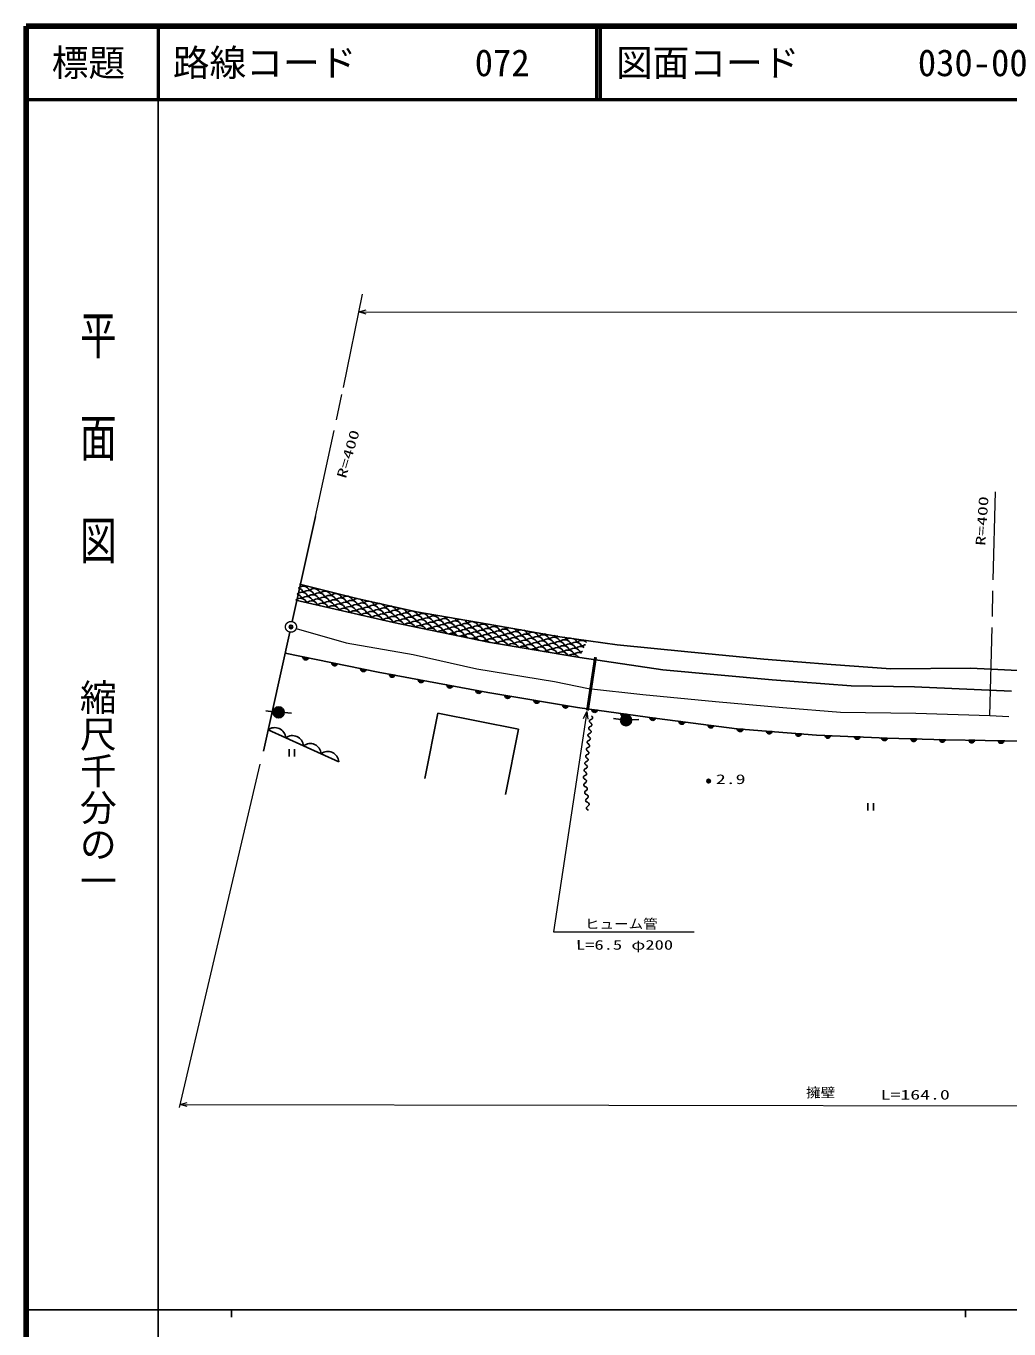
# Model space of a CAD drawing. Units: millimetres, scale not verified. Extents: x 40000 to 680000, y 20000 to 380000.
# Drawn here: x 40000 to 173932, y 202409 to 380000 of the extents above; entities that cross this region are included whole.
import ezdxf
from ezdxf.enums import TextEntityAlignment as Align

# ---------------------------------------------------------------- set-up
doc = ezdxf.new("R2010")
doc.units = ezdxf.units.MM
doc.header["$LTSCALE"] = 1000
doc.header["$PDMODE"] = 32
doc.header["$PDSIZE"] = 500
doc.linetypes.add('CHAIN', pattern=[18.5, 12, -1.5, 3.5, -1.5])
for name, color, linetype, lineweight in [('M-BGD', 7, 'Continuous', 25), ('M-BMK', 2, 'CHAIN', 13), ('M-STR-HTXT', 7, 'Continuous', 13), ('M-TTL', 2, 'Continuous', 140), ('M-TTL-BAND', 7, 'Continuous', 25), ('M-TTL-LINE', 7, 'Continuous', 50)]:
    doc.layers.add(name, color=color, linetype=linetype, lineweight=lineweight)
doc.layers.add('M-OTRS', color=6, linetype='Continuous')
doc.layers.add('M-TTL-TXT', color=7, linetype='Continuous')
doc.styles.add('@ＭＳ ゴシック', font='')
doc.styles.add('ＭＳ ゴシック', font='')
doc.styles.get('@ＭＳ ゴシック').set_extended_font_data('@MS Gothic')
doc.styles.get('ＭＳ ゴシック').set_extended_font_data('MS Gothic')

# ---------------------------------------------------------------- blocks, each defined once
blk = doc.blocks.new('BUHIN1')
at = {"layer": 'M-BMK'}
blk.add_circle((0, 0), 746, dxfattribs=at)
blk = doc.blocks.new('BUHIN2')
at = {"layer": 'M-BGD'}
for p, q in [((362, -125), (-382, 27)), ((-373, -26), (333, -170)), ((293, -213), (-351, -82)), ((-326, -138), (244, -254)), ((187, -293), (-287, -197)), ((-205, -264), (87, -324))]:
    blk.add_line(p, q, dxfattribs=at)
blk.add_lwpolyline([(392, -80), (342, -163), (282, -231), (188, -301), (92, -331), (-6, -342), (-128, -317), (-214, -269), (-291, -204), (-349, -102), (-381, -16), (-392, 80)], close=True, dxfattribs=at)
blk = doc.blocks.new('BUHIN3')
at = {"layer": 'M-BGD'}
for p, q in [((364, -119), (-383, 21)), ((-372, -32), (335, -164)), ((297, -208), (-350, -87)), ((-324, -143), (248, -250)), ((192, -290), (-284, -201)), ((-201, -268), (92, -322))]:
    blk.add_line(p, q, dxfattribs=at)
blk.add_lwpolyline([(393, -74), (345, -158), (285, -226), (192, -298), (97, -329), (-1, -342), (-123, -319), (-210, -272), (-287, -209), (-348, -108), (-381, -22), (-393, 74)], close=True, dxfattribs=at)
blk = doc.blocks.new('BUHIN4')
at = {"layer": 'M-BGD'}
for p, q in [((367, -112), (-383, 13)), ((-372, -39), (339, -158)), ((301, -202), (-348, -94)), ((-321, -149), (253, -245)), ((198, -286), (-280, -207)), ((-195, -272), (99, -321))]:
    blk.add_line(p, q, dxfattribs=at)
blk.add_lwpolyline([(395, -66), (348, -151), (290, -221), (198, -295), (104, -327), (6, -342), (-116, -321), (-204, -276), (-283, -214), (-346, -115), (-380, -30), (-395, 66)], close=True, dxfattribs=at)
blk = doc.blocks.new('BUHIN5')
at = {"layer": 'M-BGD'}
for p, q in [((370, -102), (-383, 3)), ((-370, -50), (343, -148)), ((306, -194), (-345, -104)), ((-317, -158), (260, -238)), ((205, -281), (-274, -214)), ((-188, -277), (107, -318))]:
    blk.add_line(p, q, dxfattribs=at)
blk.add_lwpolyline([(396, -55), (352, -142), (296, -213), (206, -289), (113, -325), (15, -341), (-108, -324), (-197, -282), (-277, -222), (-342, -124), (-379, -40), (-396, 55)], close=True, dxfattribs=at)
blk = doc.blocks.new('BUHIN6')
at = {"layer": 'M-BGD'}
for p, q in [((370, -98), (-383, -1)), ((-370, -53), (344, -145)), ((308, -191), (-344, -107)), ((-315, -161), (262, -235)), ((208, -279), (-272, -217)), ((-185, -279), (110, -317))]:
    blk.add_line(p, q, dxfattribs=at)
blk.add_lwpolyline([(397, -51), (353, -138), (298, -210), (209, -287), (116, -323), (19, -341), (-104, -325), (-194, -284), (-275, -225), (-341, -127), (-379, -44), (-397, 51)], close=True, dxfattribs=at)
blk = doc.blocks.new('BUHIN7')
at = {"layer": 'M-BGD'}
for p, q in [((375, -80), (-383, -20)), ((-367, -71), (351, -128)), ((317, -176), (-339, -124)), ((-307, -176), (273, -222)), ((222, -268), (-261, -230)), ((-171, -287), (126, -311))]:
    blk.add_line(p, q, dxfattribs=at)
blk.add_lwpolyline([(399, -32), (360, -121), (308, -195), (223, -276), (131, -317), (35, -340), (-88, -330), (-180, -293), (-264, -238), (-334, -144), (-376, -62), (-399, 32)], close=True, dxfattribs=at)
blk = doc.blocks.new('BUHIN8')
at = {"layer": 'M-BGD'}
for p, q in [((377, -67), (-382, -33)), ((-364, -84), (355, -116)), ((323, -165), (-334, -135)), ((-301, -187), (281, -213)), ((231, -260), (-253, -239)), ((-161, -293), (137, -306))]:
    blk.add_line(p, q, dxfattribs=at)
blk.add_lwpolyline([(400, -18), (364, -108), (314, -184), (232, -269), (142, -313), (47, -338), (-77, -333), (-169, -299), (-255, -247), (-329, -156), (-374, -75), (-400, 18)], close=True, dxfattribs=at)
blk = doc.blocks.new('BUHIN9')
at = {"layer": 'M-BGD'}
for p, q in [((379, -60), (-381, -40)), ((-363, -90), (357, -110)), ((326, -159), (-332, -141)), ((-297, -192), (284, -208)), ((235, -256), (-249, -243)), ((-156, -296), (142, -304))]:
    blk.add_line(p, q, dxfattribs=at)
blk.add_lwpolyline([(400, -11), (365, -102), (317, -179), (237, -265), (148, -310), (53, -338), (-71, -334), (-164, -302), (-251, -251), (-326, -161), (-372, -82), (-400, 11)], close=True, dxfattribs=at)
blk = doc.blocks.new('BUHIN10')
at = {"layer": 'M-BGD'}
for p, q in [((379, -58), (-381, -42)), ((-362, -93), (358, -107)), ((327, -157), (-331, -143)), ((-296, -194), (286, -206)), ((237, -255), (-247, -245)), ((-154, -297), (144, -303))]:
    blk.add_line(p, q, dxfattribs=at)
blk.add_lwpolyline([(400, -8), (366, -99), (319, -176), (239, -263), (150, -309), (55, -337), (-69, -335), (-162, -303), (-249, -253), (-325, -164), (-372, -85), (-400, 8)], close=True, dxfattribs=at)
blk = doc.blocks.new('BUHIN28')
at = {"layer": 'M-BGD'}
for radius in [746, 660, 574, 484, 398, 292, 202, 116, 22.5]:
    blk.add_circle((0, 0), radius, dxfattribs=at)
blk = doc.blocks.new('BUHIN29')
at = {"layer": 'M-BGD'}
blk.add_lwpolyline([(63, -528), (-50, -474), (-103, -438), (-146, -387), (-173, -321), (-181, -255), (-170, -192), (-142, -130), (-98, -79), (98, 79), (137, 132), (166, 180), (179, 252), (170, 326), (143, 389), (97, 437), (50, 474), (-63, 528)], dxfattribs=at)
blk = doc.blocks.new('BUHIN30')
at = {"layer": 'M-BGD'}
blk.add_lwpolyline([(-52, -478), (-141, -408), (-180, -365), (-208, -312), (-218, -248), (-211, -188), (-189, -135), (-152, -85), (-102, -49), (102, 49), (147, 88), (183, 125), (209, 186), (216, 253), (206, 314), (175, 366), (141, 408), (52, 478)], dxfattribs=at)
blk = doc.blocks.new('BUHIN36')
at = {"layer": 'M-BGD'}
for p, q in [((-385, 500), (-385, -500)), ((382, -500), (382, 500))]:
    blk.add_line(p, q, dxfattribs=at)
blk = doc.blocks.new('BUHIN40')
at = {"layer": 'M-BGD'}
for centre, radius in [((0, 0), 250), ((0, 0), 219), ((0, 0), 188), ((0, 0), 156), ((0, 0), 125), ((0, 0), 93.8), ((0, -1), 62.5), ((0, 0), 31.2)]:
    blk.add_circle(centre, radius, dxfattribs=at)

msp = doc.modelspace()

# ---------------------------------------------------------------- linework, layer by layer
at = {"layer": 'M-BGD'}
for p, q in [((76256, 298841), (79429, 313149)), ((77247, 303934), (85052, 301985)), ((85052, 301985), (93224, 300158)), ((90053, 298694), (76760, 301738)), ((93224, 300158), (102980, 298454)), ((103005, 296014), (90053, 298694)), ((102980, 298454), (112737, 296749)), ((72334, 281160), (75931, 297376)), ((112737, 296749), (120542, 295654)), ((115445, 293945), (103005, 296014)), ((120542, 295654), (130177, 294681)), ((75307, 294509), (87983, 291935)), ((126787, 292241), (115445, 293945)), ((116418, 286734), (117507, 293970)), ((116616, 286705), (117705, 293940)), ((130177, 294681), (140543, 293709)), ((140543, 293709), (149689, 292980)), ((87983, 291935), (102914, 289147)), ((141690, 290904), (126787, 292241)), ((149689, 292980), (157860, 292373)), ((157860, 292373), (168714, 292498)), ((168714, 292498), (177982, 292013)), ((152422, 290054), (141690, 290904)), ((161080, 289935), (152422, 290054)), ((174275, 289329), (161080, 289935)), ((102914, 289147), (115159, 287110)), ((73677, 286534), (72683, 286644)), ((75171, 286412), (76170, 286360)), ((96125, 286360), (94333, 277456)), ((107125, 284146), (96125, 286360)), ((115159, 287110), (126008, 285609)), ((105333, 275242), (107125, 284146)), ((121025, 285480), (120034, 285615)), ((122517, 285421), (123515, 285476)), ((126008, 285609), (136845, 284216)), ((136845, 284216), (147693, 283360)), ((82618, 279723), (72968, 284052)), ((147693, 283360), (157361, 282934)), ((157361, 282934), (165267, 282721)), ((165267, 282721), (176116, 282510))]:
    msp.add_line(p, q, dxfattribs=at)
for centre, radius, start, end in [((77127, 303344), 890, 18.75524, 28.41204), ((78604, 303006), 890, 126.07981, 135.44413), ((77394, 301114), 890, 18.75524, 135.44413), ((76750, 301695), 890, 18.75524, 77.46939), ((77583, 301938), 890, 18.75524, 135.44413), ((76939, 302520), 890, 18.75524, 77.83909), ((77772, 302763), 890, 18.75524, 135.44413), ((78227, 301357), 890, 18.75524, 135.44413), ((78416, 302181), 890, 18.75524, 135.44413), ((79060, 301600), 890, 18.75524, 135.44413), ((79249, 302425), 890, 18.75524, 135.44413), ((79704, 301019), 890, 18.75524, 135.44413), ((79893, 301843), 890, 18.75524, 135.44413), ((78604, 303006), 890, 18.75524, 25.8827), ((80082, 302668), 890, 128.51897, 135.44413), ((80537, 301262), 890, 18.75524, 135.44413), ((80726, 302086), 890, 18.75524, 135.44413), ((81370, 301505), 890, 18.75524, 135.44413), ((82203, 301748), 890, 18.75524, 135.44413), ((82847, 301167), 890, 18.75524, 135.44413), ((83680, 301410), 890, 18.75524, 135.44413), ((85157, 301071), 890, 90.05383, 135.44413), ((78871, 300775), 890, 18.75524, 135.44413), ((80348, 300437), 890, 18.75524, 135.44413), ((81181, 300680), 890, 18.75524, 135.44413), ((81825, 300099), 890, 18.75524, 135.44413), ((82014, 300923), 890, 18.75524, 135.44413), ((82658, 300342), 890, 18.75524, 135.44413), ((83302, 299761), 890, 18.75524, 135.44413), ((83491, 300585), 890, 18.75524, 135.44413), ((84135, 300004), 890, 18.75524, 135.44413), ((84324, 300828), 890, 18.75524, 135.44413), ((84779, 299422), 890, 18.75524, 135.44413), ((84968, 300247), 890, 18.75524, 135.44413), ((85612, 299665), 890, 18.75524, 135.44413), ((85801, 300490), 890, 18.75524, 135.44413), ((85157, 301071), 890, 18.75524, 64.74253), ((86445, 299909), 890, 18.75524, 135.44413), ((86634, 300733), 890, 87.47519, 135.44413), ((87089, 299327), 890, 18.75524, 135.44413), ((87278, 300152), 890, 18.75524, 135.44413), ((86634, 300733), 890, 18.75524, 67.32117), ((87922, 299570), 890, 18.75524, 135.44413), ((88111, 300395), 890, 83.96331, 135.44413), ((88755, 299813), 890, 18.75524, 135.44413), ((88111, 300395), 890, 18.75524, 70.83304), ((89588, 300056), 890, 18.75524, 135.44413), ((90232, 299475), 890, 18.75524, 135.44413), ((91065, 299718), 890, 18.75524, 135.44413), ((92542, 299380), 890, 18.75524, 135.44413), ((86256, 299084), 890, 18.75524, 135.44413), ((87733, 298746), 890, 18.75524, 135.44413), ((88566, 298989), 890, 18.75524, 135.44413), ((89210, 298407), 890, 18.75524, 135.44413), ((89399, 299232), 890, 18.75524, 135.44413), ((90043, 298650), 890, 18.75524, 135.44413), ((90688, 298069), 890, 21.18294, 135.44413), ((90876, 298894), 890, 18.75524, 135.44413), ((91521, 298312), 890, 18.75524, 135.44413), ((91709, 299137), 890, 18.75524, 135.44413), ((92165, 297731), 890, 23.67907, 132.94801), ((92353, 298555), 890, 18.75524, 135.44413), ((92998, 297974), 890, 18.75524, 135.44413), ((93186, 298798), 890, 18.75524, 135.44413), ((93831, 298217), 890, 18.75524, 135.44413), ((94019, 299042), 890, 18.75524, 135.44413), ((94475, 297635), 890, 18.75524, 135.44413), ((94664, 298460), 890, 18.75524, 135.44413), ((95308, 297879), 890, 18.75524, 135.44413), ((95496, 298703), 890, 18.75524, 135.44413), ((96141, 298122), 890, 18.75524, 135.44413), ((94852, 299285), 890, 18.75524, 30.74752), ((96330, 298946), 890, 122.32848, 135.44413), ((96785, 297540), 890, 18.75524, 135.44413), ((96974, 298365), 890, 18.75524, 135.44413), ((97618, 297783), 890, 18.75524, 135.44413), ((96330, 298946), 890, 18.75524, 37.85403), ((97807, 298608), 890, 114.07292, 135.44413), ((98451, 298027), 890, 18.75524, 135.44413), ((97807, 298608), 890, 18.75524, 46.10959), ((99284, 298270), 890, 103.44645, 135.44413), ((99928, 297688), 890, 18.75524, 135.44413), ((99284, 298270), 890, 18.75524, 56.73606), ((100761, 297931), 890, 18.75524, 135.44413), ((102238, 297593), 890, 18.75524, 135.44413), ((101594, 298175), 890, 18.75524, 25.31681), ((103071, 297836), 890, 128.35942, 135.44413), ((93642, 297392), 890, 26.25495, 130.37213), ((95119, 297054), 890, 28.92454, 127.70254), ((95952, 297297), 890, 18.75524, 135.44413), ((96596, 296716), 890, 31.70542, 124.92166), ((97429, 296959), 890, 18.75524, 135.44413), ((98073, 296377), 890, 34.62034, 122.00674), ((98262, 297202), 890, 18.75524, 135.44413), ((98906, 296621), 890, 18.75524, 135.44413), ((99095, 297445), 890, 18.75524, 135.44413), ((99739, 296864), 890, 18.75524, 135.44413), ((99550, 296039), 890, 37.69967, 118.9274), ((100383, 296282), 890, 18.75524, 135.44413), ((100572, 297107), 890, 18.75524, 135.44413), ((101216, 296525), 890, 18.75524, 135.44413), ((101027, 295701), 890, 40.98565, 115.64143), ((101405, 297350), 890, 18.75524, 135.44413), ((101860, 295944), 890, 18.75524, 135.44413), ((102049, 296769), 890, 18.75524, 135.44413), ((102693, 296187), 890, 18.75524, 135.44413), ((102882, 297012), 890, 18.75524, 135.44413), ((103526, 296430), 890, 18.75524, 135.44413), ((103715, 297255), 890, 18.75524, 135.44413), ((104170, 295849), 890, 18.75524, 135.44413), ((104359, 296673), 890, 18.75524, 135.44413), ((103071, 297836), 890, 18.75524, 32.50605), ((104548, 297498), 890, 120.0692, 135.44413), ((105003, 296092), 890, 18.75524, 135.44413), ((105192, 296917), 890, 18.75524, 135.44413), ((105836, 296335), 890, 18.75524, 135.44413), ((104548, 297498), 890, 18.75524, 41.17194), ((106025, 297160), 890, 109.36837, 135.44413), ((106480, 295754), 890, 18.75524, 135.44413), ((106669, 296578), 890, 18.75524, 135.44413), ((106025, 297160), 890, 18.75524, 51.87277), ((107313, 295997), 890, 18.75524, 135.44413), ((107502, 296821), 890, 91.71964, 135.44413), ((108146, 296240), 890, 18.75524, 135.44413), ((107502, 296821), 890, 18.75524, 69.5215), ((108979, 296483), 890, 18.75524, 135.44413), ((109623, 295902), 890, 18.75524, 135.44413), ((110456, 296145), 890, 18.75524, 135.44413), ((109812, 296726), 890, 18.75524, 32.21321), ((111289, 296388), 890, 120.41186, 135.44413), ((111933, 295806), 890, 18.75524, 135.44413), ((111289, 296388), 890, 18.75524, 40.82928), ((112766, 296050), 890, 109.81948, 135.44413), ((112766, 296050), 890, 18.75524, 51.42167), ((114243, 295711), 890, 92.80263, 135.44413), ((102504, 295363), 890, 45.12824, 112.0869), ((103337, 295606), 890, 18.75524, 135.44413), ((103981, 295024), 890, 57.11365, 103.9967), ((104814, 295267), 890, 20.18851, 135.44413), ((105647, 295511), 890, 18.75524, 135.44413), ((106291, 294929), 890, 27.21472, 133.89564), ((107124, 295172), 890, 18.75524, 135.44413), ((107768, 294591), 890, 34.95571, 126.15464), ((107957, 295415), 890, 18.75524, 135.44413), ((108601, 294834), 890, 18.75524, 135.44413), ((108790, 295658), 890, 18.75524, 135.44413), ((109434, 295077), 890, 18.75524, 135.44413), ((109246, 294252), 890, 43.90368, 117.20668), ((110078, 294496), 890, 18.75524, 135.44413), ((110267, 295320), 890, 18.75524, 135.44413), ((110911, 294739), 890, 18.75524, 135.44413), ((111100, 295563), 890, 18.75524, 135.44413), ((110723, 293914), 890, 55.36398, 105.74638), ((111556, 294157), 890, 19.36301, 135.44413), ((111744, 294982), 890, 18.75524, 135.44413), ((112389, 294400), 890, 18.75524, 135.44413), ((112577, 295225), 890, 18.75524, 135.44413), ((113222, 294644), 890, 18.75524, 135.44413), ((113410, 295468), 890, 18.75524, 135.44413), ((113866, 294062), 890, 18.75524, 135.44413), ((114054, 294887), 890, 18.75524, 135.44413), ((114699, 294305), 890, 18.75524, 135.44413), ((114887, 295130), 890, 18.75524, 135.44413), ((114243, 295711), 890, 18.75524, 68.43851), ((115532, 294548), 890, 55.02351, 135.44413), ((115720, 295373), 890, 43.95437, 135.44413), ((116364, 294792), 890, 99.5265, 135.44413), ((113033, 293819), 890, 26.32178, 134.78858), ((114510, 293481), 890, 33.95584, 127.15451), ((115343, 293724), 890, 65.69145, 135.44413), ((116176, 293967), 890, 113.53938, 135.44413), ((73891, 282879), 1492, 3.4814, 128.19539), ((76303, 281797), 1492, 3.4814, 128.19539), ((78716, 280714), 1492, 3.4814, 128.19539), ((81128, 279632), 1492, 3.4814, 128.19539)]:
    msp.add_arc(centre, radius, start, end, dxfattribs=at)
at = {"layer": 'M-BMK'}
for p, q in [((79429, 313149), (83246, 330711)), ((171327, 286017), (172120, 317119)), ((76814, 297900), (83620, 295930)), ((83620, 295930), (92759, 294329)), ((92759, 294329), (101417, 292408)), ((101417, 292408), (111999, 290648)), ((111999, 290648), (116648, 289687)), ((116648, 289687), (124023, 288888)), ((124023, 288888), (133964, 287929)), ((133964, 287929), (143102, 287130)), ((143102, 287130), (150966, 286491)), ((150966, 286491), (161227, 286334)), ((161227, 286334), (171327, 286017)), ((171327, 286017), (173931, 285866))]:
    msp.add_line(p, q, dxfattribs=at)
at = {"layer": 'M-OTRS'}
msp.add_point((76100, 298100), dxfattribs=at)
at = {"layer": 'M-STR-HTXT'}
for p, q in [((83246, 330711), (85855, 343441)), ((85363, 341039), (574500, 340836)), ((116398, 286579), (111852, 256515)), ((71850, 279369), (60840, 232615)), ((111852, 256515), (131037, 256521)), ((60933, 233012), (238974, 232722))]:
    msp.add_line(p, q, dxfattribs=at)
for points in [[(86363, 340751), (85363, 341039), (86363, 341323)], [(115964, 285633), (116398, 286579), (116530, 285547)], [(61933, 232723), (60933, 233012), (61934, 233295)]]:
    msp.add_lwpolyline(points, dxfattribs=at)
at = {"layer": 'M-TTL'}
for p, q in [((40000, 380000), (40000, 20000)), ((680000, 380000), (40000, 380000))]:
    msp.add_line(p, q, dxfattribs=at)
at = {"layer": 'M-TTL-BAND'}
for p, q in [((58000, 370000), (58000, 20000)), ((40000, 205000), (579000, 205000)), ((68000, 205000), (68000, 204000)), ((168000, 205000), (168000, 204000))]:
    msp.add_line(p, q, dxfattribs=at)
at = {"layer": 'M-TTL-LINE'}
for p, q in [((58000, 380000), (58000, 370000)), ((117750, 380000), (117750, 370000)), ((118250, 380000), (118250, 370000)), ((40000, 370000), (680000, 370000))]:
    msp.add_line(p, q, dxfattribs=at)

# ---------------------------------------------------------------- block references
at = {"rotation": 0.0175}
for name, p in [('BUHIN1', (76093, 298108)), ('BUHIN2', (78117, 293938)), ('BUHIN2', (82037, 293142)), ('BUHIN2', (85957, 292346)), ('BUHIN3', (89883, 291580)), ('BUHIN3', (93815, 290846)), ('BUHIN3', (97747, 290112)), ('BUHIN3', (101679, 289377)), ('BUHIN4', (105620, 288696)), ('BUHIN4', (109566, 288040)), ('BUHIN28', (74422, 286451)), ('BUHIN4', (113512, 287384)), ('BUHIN30', (116988, 285490)), ('BUHIN5', (117467, 286791)), ('BUHIN28', (121768, 285379)), ('BUHIN5', (121430, 286243)), ('BUHIN30', (116885, 284533)), ('BUHIN5', (125392, 285695)), ('BUHIN6', (129359, 285179)), ('BUHIN6', (133326, 284669)), ('BUHIN7', (137296, 284181)), ('BUHIN30', (116679, 282619)), ('BUHIN30', (116782, 283576)), ('BUHIN7', (141283, 283866)), ('BUHIN7', (145271, 283552)), ('BUHIN8', (149262, 283291)), ('BUHIN8', (153258, 283115)), ('BUHIN8', (156961, 282951)), ('BUHIN9', (160959, 282837)), ('BUHIN9', (164868, 282732)), ('BUHIN10', (168867, 282651)), ('BUHIN10', (172866, 282573)), ('BUHIN36', (76218, 280952)), ('BUHIN30', (116473, 280705)), ('BUHIN30', (116576, 281662)), ('BUHIN30', (116267, 278791)), ('BUHIN30', (116370, 279748)), ('BUHIN30', (116164, 277834)), ('BUHIN29', (116176, 276828)), ('BUHIN40', (133001, 277085)), ('BUHIN29', (116303, 275773)), ('BUHIN29', (116430, 274717)), ('BUHIN29', (116557, 273662)), ('BUHIN36', (155104, 273563))]:
    msp.add_blockref(name, p, dxfattribs=at)

# ---------------------------------------------------------------- texts
at = {"layer": 'M-BGD', "style": 'ＭＳ ゴシック', "width": 1.5}
msp.add_text('2.9', height=1320, rotation=0.018, dxfattribs=at).set_placement((134001, 276286), align=Align.BOTTOM_LEFT)
at = {"layer": 'M-BMK', "style": 'ＭＳ ゴシック', "width": 1.5}
for rotation, p in [(73.618, (83948, 318147)), (86.118, (171090, 309111))]:
    msp.add_text('R=400', height=1320, rotation=rotation, dxfattribs=at).set_placement(p, align=Align.BOTTOM_LEFT)
at = {"layer": 'M-STR-HTXT', "style": 'ＭＳ ゴシック'}
for s, width, p in [('ヒューム管', 1.1, (116166, 256568)), ('L=6.5 φ200', 1.4, (114939, 253703)), ('擁壁', 1.1, (146303, 233569)), ('L=164.0', 1.5, (156446, 233277))]:
    msp.add_text(s, height=1320, rotation=0.018, dxfattribs=dict(at, width=width)).set_placement(p, align=Align.BOTTOM_LEFT)
at = {"layer": 'M-TTL-BAND', "style": '@ＭＳ ゴシック', "width": 1.4}
msp.add_text('平  面  図', height=3666, rotation=270, dxfattribs=at).set_placement((49777, 306475), align=Align.MIDDLE_RIGHT)
at = {"layer": 'M-TTL-BAND', "style": '@ＭＳ ゴシック'}
msp.add_text('縮尺千分の一', height=3666, rotation=270, dxfattribs=at).set_placement((49777, 261030), align=Align.MIDDLE_RIGHT)
at = {"layer": 'M-TTL-TXT', "style": 'ＭＳ ゴシック'}
msp.add_text('標題', height=3666, dxfattribs=at).set_placement((48500, 375000), align=Align.MIDDLE_CENTER)
for s, p in [('路線コード', (60000, 375000)), ('072', (101142, 375000)), ('072', (101142, 375000)), ('072', (101142, 375000)), ('図面コード', (120380, 375000)), ('030-00', (161521, 375000))]:
    msp.add_text(s, height=3666, dxfattribs=at).set_placement(p, align=Align.MIDDLE_LEFT)

doc.saveas('drawing.dxf')
